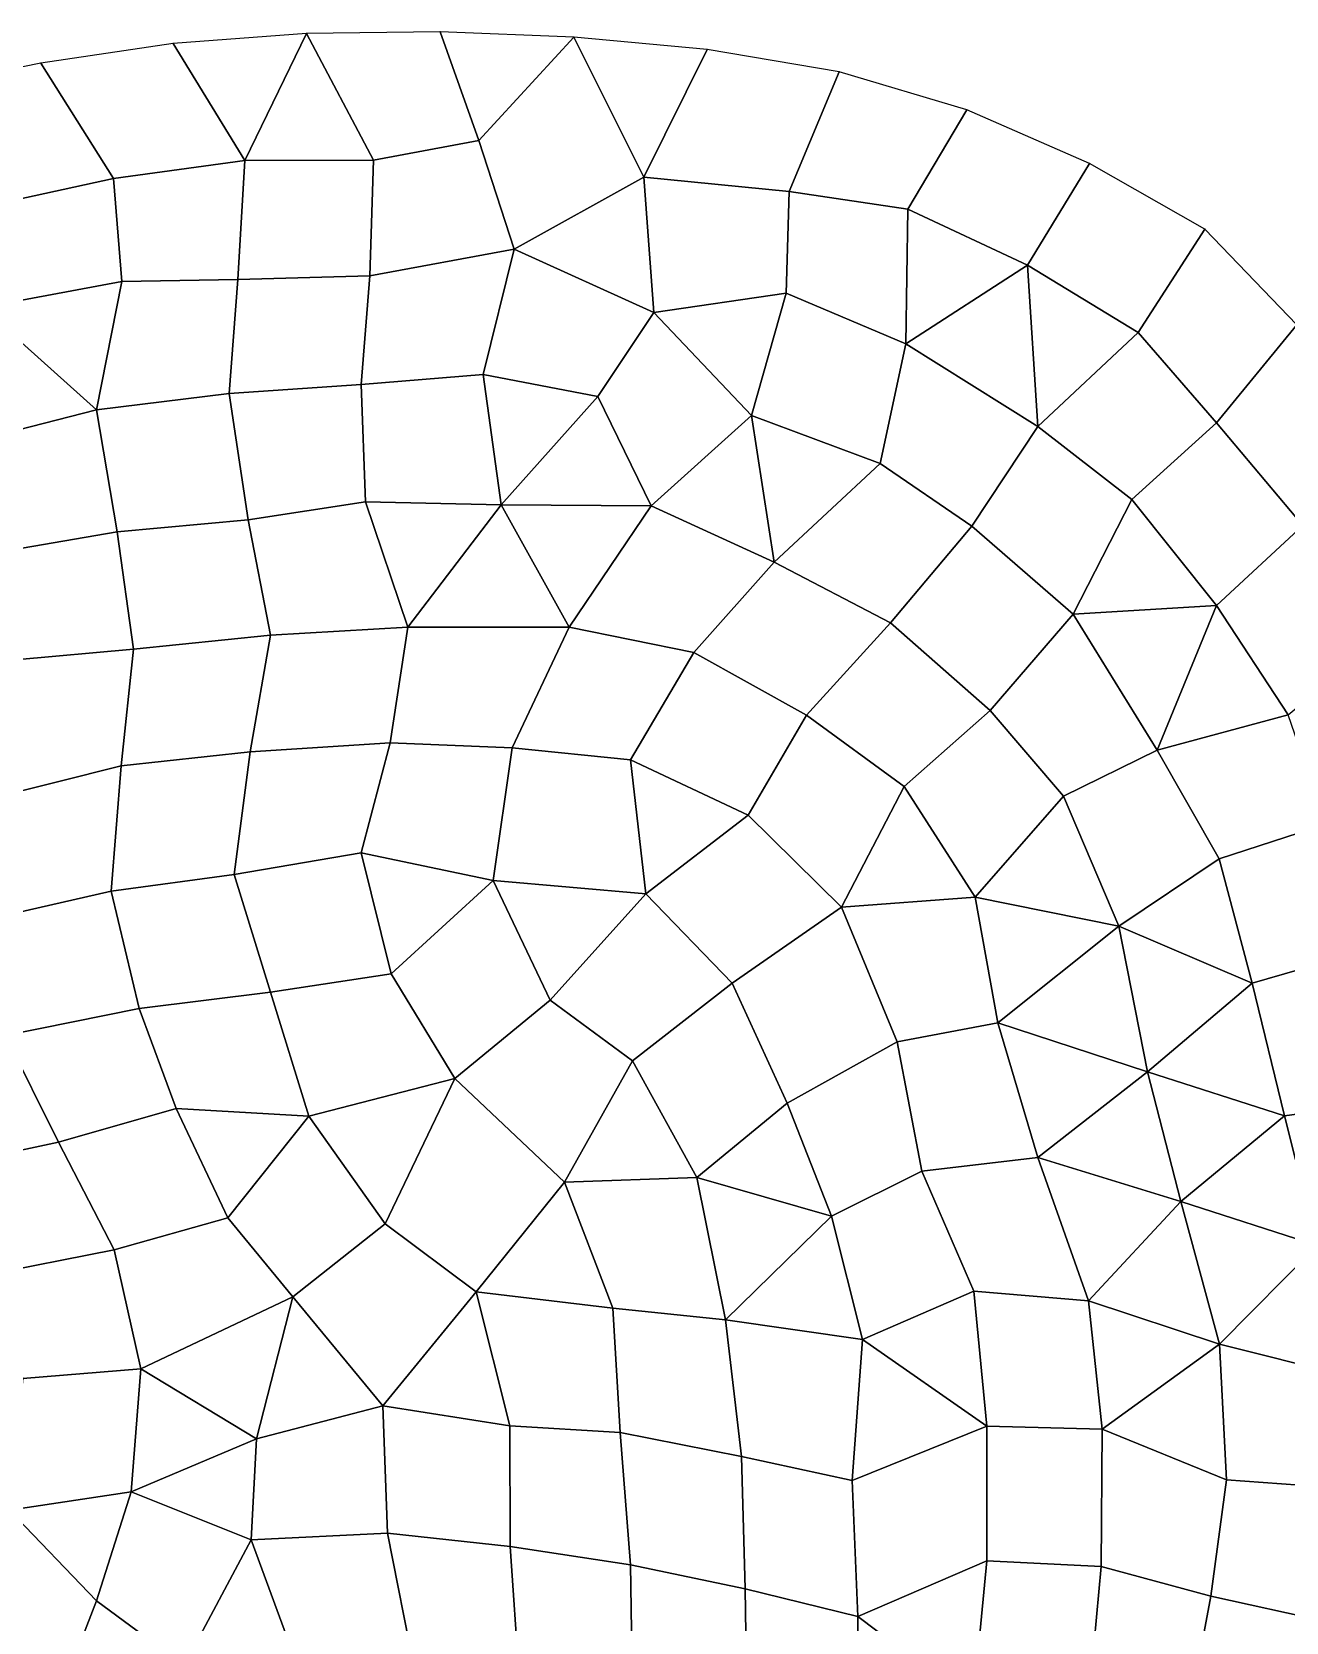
# Model space of a CAD drawing. Extents: x 727294 to 731543, y 8575035 to 8579824.
# Drawn here: x 729291.1 to 729478.5, y 8577331.1 to 8577568.9 of the extents above; entities that cross this region are included whole.
import ezdxf

# ---------------------------------------------------------------- set-up
doc = ezdxf.new("R2010")
doc.units = 0
for name, color, linetype in [('MESH_BOUND', 25, 'CONTINUOUS'), ('MESH_ELEMS', 250, 'CONTINUOUS'), ('MESH_NODES', 18, 'CONTINUOUS')]:
    doc.layers.add(name, color=color, linetype=linetype)

msp = doc.modelspace()

# ---------------------------------------------------------------- linework, layer by layer
at = {"layer": 'MESH_BOUND', "color": 25}
for points in [[(729312.16, 8577567.12, 38.17), (729292.39, 8577564.2, 38.17)], [(729332.1, 8577568.59, 38.17), (729312.16, 8577567.12, 38.17)], [(729352.09, 8577568.87, 38.17), (729332.1, 8577568.59, 38.17)], [(729372.07, 8577568.09, 38.17), (729352.09, 8577568.87, 38.17)], [(729391.98, 8577566.21, 38.17), (729372.07, 8577568.09, 38.17)], [(729411.68, 8577562.89, 38.17), (729391.98, 8577566.21, 38.17)], [(729292.39, 8577564.2, 38.17), (729272.8, 8577560.18, 38.17)], [(729430.8, 8577557.22, 38.17), (729411.68, 8577562.89, 38.17)], [(729449.11, 8577549.17, 38.17), (729430.8, 8577557.22, 38.17)], [(729466.35, 8577539.39, 38.17), (729449.11, 8577549.17, 38.17)], [(729480.11, 8577525.06, 38.17), (729466.35, 8577539.39, 38.17)]]:
    msp.add_polyline3d(points, dxfattribs=at)
at = {"layer": 'MESH_ELEMS', "color": 179}
for points in [[(729312.16, 8577567.12, 38.17), (729292.39, 8577564.2, 38.17), (729303.25, 8577546.94, 38.17), (729322.91, 8577549.62, 38.17)], [(729312.16, 8577567.12, 38.17), (729322.91, 8577549.62, 38.17), (729332.1, 8577568.59, 38.17), (729312.16, 8577567.12, 38.17)], [(729322.91, 8577549.62, 38.17), (729342.14, 8577549.69, 38.17), (729332.1, 8577568.59, 38.17), (729322.91, 8577549.62, 38.17)], [(729342.14, 8577549.69, 38.17), (729357.87, 8577552.61, 38.17), (729352.09, 8577568.87, 38.17), (729332.1, 8577568.59, 38.17)], [(729352.09, 8577568.87, 38.17), (729357.87, 8577552.61, 38.17), (729372.07, 8577568.09, 38.17), (729352.09, 8577568.87, 38.17)], [(729382.53, 8577547.13, 38.17), (729372.07, 8577568.09, 38.17), (729357.87, 8577552.61, 38.17), (729363.14, 8577536.37, 38.17)], [(729382.53, 8577547.13, 38.17), (729391.98, 8577566.21, 38.17), (729372.07, 8577568.09, 38.17), (729382.53, 8577547.13, 38.17)], [(729404.22, 8577545.02, 38.17), (729411.68, 8577562.89, 38.17), (729391.98, 8577566.21, 38.17), (729382.53, 8577547.13, 38.17)], [(729282.7, 8577542.45, 38.17), (729303.25, 8577546.94, 38.17), (729292.39, 8577564.2, 38.17), (729272.8, 8577560.18, 38.17)], [(729411.68, 8577562.89, 38.17), (729404.22, 8577545.02, 38.17), (729421.99, 8577542.37, 38.17), (729430.8, 8577557.22, 38.17)], [(729439.87, 8577533.98, 38.17), (729449.11, 8577549.17, 38.17), (729430.8, 8577557.22, 38.17), (729421.99, 8577542.37, 38.17)], [(729357.87, 8577552.61, 38.17), (729342.14, 8577549.69, 38.17), (729341.59, 8577532.39, 38.17), (729363.14, 8577536.37, 38.17)], [(729321.86, 8577531.82, 38.17), (729322.91, 8577549.62, 38.17), (729303.25, 8577546.94, 38.17), (729304.5, 8577531.53, 38.17)], [(729342.14, 8577549.69, 38.17), (729322.91, 8577549.62, 38.17), (729321.86, 8577531.82, 38.17), (729341.59, 8577532.39, 38.17)], [(729449.11, 8577549.17, 38.17), (729439.87, 8577533.98, 38.17), (729456.41, 8577523.92, 38.17), (729466.35, 8577539.39, 38.17)], [(729282.7, 8577542.45, 38.17), (729283.65, 8577527.66, 38.17), (729304.5, 8577531.53, 38.17), (729303.25, 8577546.94, 38.17)], [(729382.53, 8577547.13, 38.17), (729363.14, 8577536.37, 38.17), (729384, 8577526.91, 38.17), (729382.53, 8577547.13, 38.17)], [(729404.22, 8577545.02, 38.17), (729382.53, 8577547.13, 38.17), (729384, 8577526.91, 38.17), (729403.76, 8577529.81, 38.17)], [(729403.76, 8577529.81, 38.17), (729421.69, 8577522.23, 38.17), (729421.99, 8577542.37, 38.17), (729404.22, 8577545.02, 38.17)], [(729421.69, 8577522.23, 38.17), (729439.87, 8577533.98, 38.17), (729421.99, 8577542.37, 38.17), (729421.69, 8577522.23, 38.17)], [(729456.41, 8577523.92, 38.17), (729468.1, 8577510.44, 38.17), (729480.11, 8577525.06, 38.17), (729466.35, 8577539.39, 38.17)], [(729358.51, 8577517.64, 35.17), (729363.14, 8577536.37, 38.17), (729341.59, 8577532.39, 38.17), (729340.29, 8577516.14, 35.22)], [(729375.62, 8577514.37, 35.23), (729384, 8577526.91, 38.17), (729363.14, 8577536.37, 38.17), (729358.51, 8577517.64, 35.17)], [(729421.69, 8577522.23, 38.17), (729441.4, 8577509.89, 38.17), (729439.87, 8577533.98, 38.17), (729421.69, 8577522.23, 38.17)], [(729439.87, 8577533.98, 38.17), (729441.4, 8577509.89, 38.17), (729456.41, 8577523.92, 38.17), (729439.87, 8577533.98, 38.17)], [(729300.74, 8577512.37, 35.33), (729304.5, 8577531.53, 38.17), (729283.65, 8577527.66, 38.17), (729300.74, 8577512.37, 35.33)], [(729320.55, 8577514.79, 35.3), (729321.86, 8577531.82, 38.17), (729304.5, 8577531.53, 38.17), (729300.74, 8577512.37, 35.33)], [(729340.29, 8577516.14, 35.22), (729341.59, 8577532.39, 38.17), (729321.86, 8577531.82, 38.17), (729320.55, 8577514.79, 35.3)], [(729403.76, 8577529.81, 38.17), (729384, 8577526.91, 38.17), (729398.62, 8577511.52, 35.32), (729403.76, 8577529.81, 38.17)], [(729421.69, 8577522.23, 38.17), (729403.76, 8577529.81, 38.17), (729398.62, 8577511.52, 35.32), (729417.83, 8577504.35, 35.33)], [(729279.08, 8577506.85, 35.35), (729300.74, 8577512.37, 35.33), (729283.65, 8577527.66, 38.17), (729279.08, 8577506.85, 35.35)], [(729398.62, 8577511.52, 35.32), (729384, 8577526.91, 38.17), (729375.62, 8577514.37, 35.23), (729383.61, 8577497.99, 35.28)], [(729491.82, 8577508.94, 38.17), (729480.11, 8577525.06, 38.17), (729468.1, 8577510.44, 38.17), (729480.99, 8577495.08, 38.17)], [(729441.4, 8577509.89, 38.17), (729421.69, 8577522.23, 38.17), (729417.83, 8577504.35, 35.33), (729431.54, 8577494.98, 35.44)], [(729456.41, 8577523.92, 38.17), (729441.4, 8577509.89, 38.17), (729455.46, 8577498.96, 38.17), (729468.1, 8577510.44, 38.17)], [(729358.51, 8577517.64, 35.17), (729340.29, 8577516.14, 35.22), (729340.92, 8577498.6, 35.21), (729361.19, 8577498.17, 35.17)], [(729358.51, 8577517.64, 35.17), (729361.19, 8577498.17, 35.17), (729375.62, 8577514.37, 35.23), (729358.51, 8577517.64, 35.17)], [(729303.81, 8577494.1, 35.33), (729323.38, 8577495.94, 35.3), (729320.55, 8577514.79, 35.3), (729300.74, 8577512.37, 35.33)], [(729340.29, 8577516.14, 35.22), (729320.55, 8577514.79, 35.3), (729323.38, 8577495.94, 35.3), (729340.92, 8577498.6, 35.21)], [(729283.19, 8577490.57, 35.35), (729303.81, 8577494.1, 35.33), (729300.74, 8577512.37, 35.33), (729279.08, 8577506.85, 35.35)], [(729383.61, 8577497.99, 35.28), (729375.62, 8577514.37, 35.23), (729361.19, 8577498.17, 35.17), (729383.61, 8577497.99, 35.28)], [(729398.62, 8577511.52, 35.32), (729383.61, 8577497.99, 35.28), (729402, 8577489.57, 35.32), (729398.62, 8577511.52, 35.32)], [(729398.62, 8577511.52, 35.32), (729402, 8577489.57, 35.32), (729417.83, 8577504.35, 35.33), (729398.62, 8577511.52, 35.32)], [(729455.46, 8577498.96, 38.17), (729441.4, 8577509.89, 38.17), (729431.54, 8577494.98, 35.44), (729446.65, 8577481.83, 35.84)], [(729468.08, 8577483.12, 38.17), (729480.99, 8577495.08, 38.17), (729468.1, 8577510.44, 38.17), (729455.46, 8577498.96, 38.17)], [(729419.37, 8577480.5, 35.33), (729431.54, 8577494.98, 35.44), (729417.83, 8577504.35, 35.33), (729402, 8577489.57, 35.32)], [(729326.71, 8577478.67, 35.29), (729347.27, 8577479.88, 35.18), (729340.92, 8577498.6, 35.21), (729323.38, 8577495.94, 35.3)], [(729340.92, 8577498.6, 35.21), (729347.27, 8577479.88, 35.18), (729361.19, 8577498.17, 35.17), (729340.92, 8577498.6, 35.21)], [(729361.19, 8577498.17, 35.17), (729347.27, 8577479.88, 35.18), (729371.35, 8577479.89, 35.22), (729361.19, 8577498.17, 35.17)], [(729361.19, 8577498.17, 35.17), (729371.35, 8577479.89, 35.22), (729383.61, 8577497.99, 35.28), (729361.19, 8577498.17, 35.17)], [(729383.61, 8577497.99, 35.28), (729371.35, 8577479.89, 35.22), (729389.98, 8577476.09, 35.31), (729402, 8577489.57, 35.32)], [(729455.46, 8577498.96, 38.17), (729446.65, 8577481.83, 35.84), (729468.08, 8577483.12, 38.17), (729455.46, 8577498.96, 38.17)], [(729306.24, 8577476.59, 35.33), (729326.71, 8577478.67, 35.29), (729323.38, 8577495.94, 35.3), (729303.81, 8577494.1, 35.33)], [(729288.55, 8577474.98, 35.36), (729306.24, 8577476.59, 35.33), (729303.81, 8577494.1, 35.33), (729283.19, 8577490.57, 35.35)], [(729434.29, 8577467.41, 35.32), (729446.65, 8577481.83, 35.84), (729431.54, 8577494.98, 35.44), (729419.37, 8577480.5, 35.33)], [(729478.78, 8577466.75, 38.17), (729492.25, 8577477.93, 38.17), (729480.99, 8577495.08, 38.17), (729468.08, 8577483.12, 38.17)], [(729402, 8577489.57, 35.32), (729389.98, 8577476.09, 35.31), (729406.84, 8577466.73, 35.33), (729419.37, 8577480.5, 35.33)], [(729434.29, 8577467.41, 35.32), (729445.24, 8577454.59, 35.32), (729459.24, 8577461.49, 35.35), (729446.65, 8577481.83, 35.84)], [(729446.65, 8577481.83, 35.84), (729459.24, 8577461.49, 35.35), (729468.08, 8577483.12, 38.17), (729446.65, 8577481.83, 35.84)], [(729459.24, 8577461.49, 35.35), (729478.78, 8577466.75, 38.17), (729468.08, 8577483.12, 38.17), (729459.24, 8577461.49, 35.35)], [(729344.61, 8577462.59, 35.17), (729347.27, 8577479.88, 35.18), (729326.71, 8577478.67, 35.29), (729323.69, 8577461.25, 35.28)], [(729362.82, 8577461.84, 35.16), (729371.35, 8577479.89, 35.22), (729347.27, 8577479.88, 35.18), (729344.61, 8577462.59, 35.17)], [(729380.51, 8577460.06, 35.28), (729389.98, 8577476.09, 35.31), (729371.35, 8577479.89, 35.22), (729362.82, 8577461.84, 35.16)], [(729419.37, 8577480.5, 35.33), (729406.84, 8577466.73, 35.33), (729421.41, 8577456.05, 35.34), (729434.29, 8577467.41, 35.32)], [(729304.42, 8577459.16, 35.35), (729306.24, 8577476.59, 35.33), (729288.55, 8577474.98, 35.36), (729284.73, 8577454.23, 35.35)], [(729323.69, 8577461.25, 35.28), (729326.71, 8577478.67, 35.29), (729306.24, 8577476.59, 35.33), (729304.42, 8577459.16, 35.35)], [(729380.51, 8577460.06, 35.28), (729398.09, 8577451.77, 35.32), (729406.84, 8577466.73, 35.33), (729389.98, 8577476.09, 35.31)], [(729445.24, 8577454.59, 35.32), (729434.29, 8577467.41, 35.32), (729421.41, 8577456.05, 35.34), (729432.01, 8577439.53, 35.28)], [(729398.09, 8577451.77, 35.32), (729412.04, 8577438.04, 35.32), (729421.41, 8577456.05, 35.34), (729406.84, 8577466.73, 35.33)], [(729468.5, 8577445.23, 35.37), (729484.43, 8577450.45, 38.17), (729478.78, 8577466.75, 38.17), (729459.24, 8577461.49, 35.35)], [(729340.27, 8577446.16, 35.21), (729344.61, 8577462.59, 35.17), (729323.69, 8577461.25, 35.28), (729321.28, 8577442.91, 35.32)], [(729360.01, 8577442.03, 35.16), (729362.82, 8577461.84, 35.16), (729344.61, 8577462.59, 35.17), (729340.27, 8577446.16, 35.21)], [(729321.28, 8577442.91, 35.32), (729323.69, 8577461.25, 35.28), (729304.42, 8577459.16, 35.35), (729302.91, 8577440.39, 35.3)], [(729360.01, 8577442.03, 35.16), (729382.81, 8577440.02, 35.31), (729380.51, 8577460.06, 35.28), (729362.82, 8577461.84, 35.16)], [(729398.09, 8577451.77, 35.32), (729380.51, 8577460.06, 35.28), (729382.81, 8577440.02, 35.31), (729398.09, 8577451.77, 35.32)], [(729445.24, 8577454.59, 35.32), (729453.5, 8577435.2, 35.38), (729468.5, 8577445.23, 35.37), (729459.24, 8577461.49, 35.35)], [(729284.73, 8577454.23, 35.35), (729283.05, 8577435.9, 35.05), (729302.91, 8577440.39, 35.3), (729304.42, 8577459.16, 35.35)], [(729432.01, 8577439.53, 35.28), (729421.41, 8577456.05, 35.34), (729412.04, 8577438.04, 35.32), (729432.01, 8577439.53, 35.28)], [(729453.5, 8577435.2, 35.38), (729445.24, 8577454.59, 35.32), (729432.01, 8577439.53, 35.28), (729453.5, 8577435.2, 35.38)], [(729395.7, 8577426.64, 35.32), (729412.04, 8577438.04, 35.32), (729398.09, 8577451.77, 35.32), (729382.81, 8577440.02, 35.31)], [(729484.43, 8577450.45, 38.17), (729468.5, 8577445.23, 35.37), (729473.43, 8577426.65, 35.36), (729489.8, 8577431.4, 38.17)], [(729326.74, 8577425.32, 34.49), (729344.74, 8577428.04, 35.19), (729340.27, 8577446.16, 35.21), (729321.28, 8577442.91, 35.32)], [(729340.27, 8577446.16, 35.21), (729344.74, 8577428.04, 35.19), (729360.01, 8577442.03, 35.16), (729340.27, 8577446.16, 35.21)], [(729468.5, 8577445.23, 35.37), (729453.5, 8577435.2, 35.38), (729473.43, 8577426.65, 35.36), (729468.5, 8577445.23, 35.37)], [(729321.28, 8577442.91, 35.32), (729302.91, 8577440.39, 35.3), (729307.08, 8577422.88, 34.53), (729326.74, 8577425.32, 34.49)], [(729368.51, 8577424.11, 35.21), (729360.01, 8577442.03, 35.16), (729344.74, 8577428.04, 35.19), (729354.28, 8577412.41, 34.71)], [(729368.51, 8577424.11, 35.21), (729382.81, 8577440.02, 35.31), (729360.01, 8577442.03, 35.16), (729368.51, 8577424.11, 35.21)], [(729287.12, 8577418.82, 34.75), (729307.08, 8577422.88, 34.53), (729302.91, 8577440.39, 35.3), (729283.05, 8577435.9, 35.05)], [(729380.81, 8577415.06, 35.31), (729395.7, 8577426.64, 35.32), (729382.81, 8577440.02, 35.31), (729368.51, 8577424.11, 35.21)], [(729432.01, 8577439.53, 35.28), (729412.04, 8577438.04, 35.32), (729420.39, 8577417.91, 35.33), (729435.4, 8577420.72, 35.37)], [(729453.5, 8577435.2, 35.38), (729432.01, 8577439.53, 35.28), (729435.4, 8577420.72, 35.37), (729453.5, 8577435.2, 35.38)], [(729420.39, 8577417.91, 35.33), (729412.04, 8577438.04, 35.32), (729395.7, 8577426.64, 35.32), (729403.94, 8577408.73, 35.31)], [(729453.5, 8577435.2, 35.38), (729435.4, 8577420.72, 35.37), (729457.8, 8577413.41, 35.37), (729453.5, 8577435.2, 35.38)], [(729453.5, 8577435.2, 35.38), (729457.8, 8577413.41, 35.37), (729473.43, 8577426.65, 35.36), (729453.5, 8577435.2, 35.38)], [(729478.23, 8577406.84, 35.33), (729493.14, 8577408.85, 38.13), (729489.8, 8577431.4, 38.17), (729473.43, 8577426.65, 35.36)], [(729332.43, 8577406.8, 34.38), (729354.28, 8577412.41, 34.71), (729344.74, 8577428.04, 35.19), (729326.74, 8577425.32, 34.49)], [(729380.81, 8577415.06, 35.31), (729390.45, 8577397.63, 35.3), (729403.94, 8577408.73, 35.31), (729395.7, 8577426.64, 35.32)], [(729473.43, 8577426.65, 35.36), (729457.8, 8577413.41, 35.37), (729478.23, 8577406.84, 35.33), (729473.43, 8577426.65, 35.36)], [(729312.63, 8577407.9, 34.42), (729332.43, 8577406.8, 34.38), (729326.74, 8577425.32, 34.49), (729307.08, 8577422.88, 34.53)], [(729295.04, 8577402.9, 34.4), (729312.63, 8577407.9, 34.42), (729307.08, 8577422.88, 34.53), (729287.12, 8577418.82, 34.75)], [(729370.68, 8577396.9, 34.72), (729380.81, 8577415.06, 35.31), (729368.51, 8577424.11, 35.21), (729354.28, 8577412.41, 34.71)], [(729424.08, 8577398.55, 35.34), (729441.37, 8577400.59, 35.32), (729435.4, 8577420.72, 35.37), (729420.39, 8577417.91, 35.33)], [(729435.4, 8577420.72, 35.37), (729441.37, 8577400.59, 35.32), (729457.8, 8577413.41, 35.37), (729435.4, 8577420.72, 35.37)], [(729275.71, 8577398.76, 34.46), (729295.04, 8577402.9, 34.4), (729287.12, 8577418.82, 34.75), (729267.69, 8577414.39, 34.73)], [(729424.08, 8577398.55, 35.34), (729420.39, 8577417.91, 35.33), (729403.94, 8577408.73, 35.31), (729410.54, 8577391.85, 35.34)], [(729380.81, 8577415.06, 35.31), (729370.68, 8577396.9, 34.72), (729390.45, 8577397.63, 35.3), (729380.81, 8577415.06, 35.31)], [(729354.28, 8577412.41, 34.71), (729332.43, 8577406.8, 34.38), (729343.87, 8577390.68, 34.34), (729354.28, 8577412.41, 34.71)], [(729343.87, 8577390.68, 34.34), (729357.48, 8577380.54, 34.33), (729370.68, 8577396.9, 34.72), (729354.28, 8577412.41, 34.71)], [(729462.76, 8577394.01, 35.27), (729457.8, 8577413.41, 35.37), (729441.37, 8577400.59, 35.32), (729462.76, 8577394.01, 35.27)], [(729462.76, 8577394.01, 35.27), (729478.23, 8577406.84, 35.33), (729457.8, 8577413.41, 35.37), (729462.76, 8577394.01, 35.27)], [(729312.63, 8577407.9, 34.42), (729295.04, 8577402.9, 34.4), (729303.38, 8577386.81, 34.24), (729320.36, 8577391.56, 34.31)], [(729312.63, 8577407.9, 34.42), (729320.36, 8577391.56, 34.31), (729332.43, 8577406.8, 34.38), (729312.63, 8577407.9, 34.42)], [(729403.94, 8577408.73, 35.31), (729390.45, 8577397.63, 35.3), (729410.54, 8577391.85, 35.34), (729403.94, 8577408.73, 35.31)], [(729493.14, 8577408.85, 38.13), (729478.23, 8577406.84, 35.33), (729483.15, 8577387.43, 35.22), (729499.69, 8577392.46, 38.17)], [(729343.87, 8577390.68, 34.34), (729332.43, 8577406.8, 34.38), (729320.36, 8577391.56, 34.31), (729330.05, 8577379.79, 34.31)], [(729478.23, 8577406.84, 35.33), (729462.76, 8577394.01, 35.27), (729483.15, 8577387.43, 35.22), (729478.23, 8577406.84, 35.33)], [(729283.63, 8577382.91, 34.33), (729303.38, 8577386.81, 34.24), (729295.04, 8577402.9, 34.4), (729275.71, 8577398.76, 34.46)], [(729441.37, 8577400.59, 35.32), (729424.08, 8577398.55, 35.34), (729431.82, 8577380.63, 35.2), (729448.96, 8577379.16, 35.19)], [(729448.96, 8577379.16, 35.19), (729462.76, 8577394.01, 35.27), (729441.37, 8577400.59, 35.32), (729448.96, 8577379.16, 35.19)], [(729431.82, 8577380.63, 35.2), (729424.08, 8577398.55, 35.34), (729410.54, 8577391.85, 35.34), (729415.17, 8577373.37, 34.91)], [(729357.48, 8577380.54, 34.33), (729377.89, 8577378.09, 34.35), (729370.68, 8577396.9, 34.72), (729357.48, 8577380.54, 34.33)], [(729377.89, 8577378.09, 34.35), (729394.73, 8577376.34, 34.86), (729390.45, 8577397.63, 35.3), (729370.68, 8577396.9, 34.72)], [(729394.73, 8577376.34, 34.86), (729410.54, 8577391.85, 35.34), (729390.45, 8577397.63, 35.3), (729394.73, 8577376.34, 34.86)], [(729448.96, 8577379.16, 35.19), (729468.53, 8577372.69, 35.17), (729462.76, 8577394.01, 35.27), (729448.96, 8577379.16, 35.19)], [(729483.15, 8577387.43, 35.22), (729462.76, 8577394.01, 35.27), (729468.53, 8577372.69, 35.17), (729483.15, 8577387.43, 35.22)], [(729307.36, 8577368.99, 34.28), (729330.05, 8577379.79, 34.31), (729320.36, 8577391.56, 34.31), (729303.38, 8577386.81, 34.24)], [(729394.73, 8577376.34, 34.86), (729415.17, 8577373.37, 34.91), (729410.54, 8577391.85, 35.34), (729394.73, 8577376.34, 34.86)], [(729343.5, 8577363.47, 34.31), (729357.48, 8577380.54, 34.33), (729343.87, 8577390.68, 34.34), (729330.05, 8577379.79, 34.31)], [(729303.38, 8577386.81, 34.24), (729283.63, 8577382.91, 34.33), (729289.72, 8577367.54, 34.29), (729307.36, 8577368.99, 34.28)], [(729487.04, 8577368.08, 35.17), (729483.15, 8577387.43, 35.22), (729468.53, 8577372.69, 35.17), (729487.04, 8577368.08, 35.17)], [(729330.05, 8577379.79, 34.31), (729307.36, 8577368.99, 34.28), (729324.65, 8577358.56, 34.28), (729330.05, 8577379.79, 34.31)], [(729330.05, 8577379.79, 34.31), (729324.65, 8577358.56, 34.28), (729343.5, 8577363.47, 34.31), (729330.05, 8577379.79, 34.31)], [(729357.48, 8577380.54, 34.33), (729343.5, 8577363.47, 34.31), (729362.49, 8577360.5, 34.31), (729357.48, 8577380.54, 34.33)], [(729377.89, 8577378.09, 34.35), (729357.48, 8577380.54, 34.33), (729362.49, 8577360.5, 34.31), (729378.98, 8577359.5, 34.44)], [(729431.82, 8577380.63, 35.2), (729415.17, 8577373.37, 34.91), (729433.79, 8577360.45, 34.77), (729431.82, 8577380.63, 35.2)], [(729433.79, 8577360.45, 34.77), (729451.01, 8577360.01, 34.86), (729448.96, 8577379.16, 35.19), (729431.82, 8577380.63, 35.2)], [(729448.96, 8577379.16, 35.19), (729451.01, 8577360.01, 34.86), (729468.53, 8577372.69, 35.17), (729448.96, 8577379.16, 35.19)], [(729378.98, 8577359.5, 34.44), (729397.09, 8577355.9, 34.48), (729394.73, 8577376.34, 34.86), (729377.89, 8577378.09, 34.35)], [(729415.17, 8577373.37, 34.91), (729394.73, 8577376.34, 34.86), (729397.09, 8577355.9, 34.48), (729413.65, 8577352.34, 34.52)], [(729415.17, 8577373.37, 34.91), (729413.65, 8577352.34, 34.52), (729433.79, 8577360.45, 34.77), (729415.17, 8577373.37, 34.91)], [(729451.01, 8577360.01, 34.86), (729469.6, 8577352.44, 35.13), (729468.53, 8577372.69, 35.17), (729451.01, 8577360.01, 34.86)], [(729487.04, 8577368.08, 35.17), (729468.53, 8577372.69, 35.17), (729469.6, 8577352.44, 35.13), (729486.03, 8577351.24, 35.19)], [(729305.9, 8577350.63, 34.21), (729307.36, 8577368.99, 34.28), (729289.72, 8577367.54, 34.29), (729287.72, 8577347.88, 34.12)], [(729305.9, 8577350.63, 34.21), (729324.65, 8577358.56, 34.28), (729307.36, 8577368.99, 34.28), (729305.9, 8577350.63, 34.21)], [(729324.65, 8577358.56, 34.28), (729323.83, 8577343.47, 34.15), (729344.21, 8577344.45, 34.2), (729343.5, 8577363.47, 34.31)], [(729362.49, 8577360.5, 34.31), (729343.5, 8577363.47, 34.31), (729344.21, 8577344.45, 34.2), (729362.54, 8577342.47, 34.18)], [(729378.98, 8577359.5, 34.44), (729362.49, 8577360.5, 34.31), (729362.54, 8577342.47, 34.18), (729380.53, 8577339.73, 34.03)], [(729413.65, 8577352.34, 34.52), (729414.47, 8577332, 34.08), (729433.79, 8577340.31, 34.4), (729433.79, 8577360.45, 34.77)], [(729450.86, 8577339.47, 34.49), (729451.01, 8577360.01, 34.86), (729433.79, 8577360.45, 34.77), (729433.79, 8577340.31, 34.4)], [(729469.6, 8577352.44, 35.13), (729451.01, 8577360.01, 34.86), (729450.86, 8577339.47, 34.49), (729467.24, 8577335.04, 34.79)], [(729323.83, 8577343.47, 34.15), (729324.65, 8577358.56, 34.28), (729305.9, 8577350.63, 34.21), (729323.83, 8577343.47, 34.15)], [(729380.53, 8577339.73, 34.03), (729397.65, 8577336.1, 34.06), (729397.09, 8577355.9, 34.48), (729378.98, 8577359.5, 34.44)], [(729397.65, 8577336.1, 34.06), (729414.47, 8577332, 34.08), (729413.65, 8577352.34, 34.52), (729397.09, 8577355.9, 34.48)], [(729305.9, 8577350.63, 34.21), (729287.72, 8577347.88, 34.12), (729300.72, 8577334.32, 34.09), (729305.9, 8577350.63, 34.21)], [(729300.72, 8577334.32, 34.09), (729313.82, 8577324.66, 34.11), (729323.83, 8577343.47, 34.15), (729305.9, 8577350.63, 34.21)], [(729467.24, 8577335.04, 34.79), (729484.43, 8577331.24, 34.87), (729486.03, 8577351.24, 35.19), (729469.6, 8577352.44, 35.13)], [(729280.18, 8577329.03, 34.11), (729293.35, 8577315.24, 34.07), (729300.72, 8577334.32, 34.09), (729287.72, 8577347.88, 34.12)], [(729323.83, 8577343.47, 34.15), (729313.82, 8577324.66, 34.11), (729330.71, 8577324.78, 34.12), (729323.83, 8577343.47, 34.15)], [(729330.71, 8577324.78, 34.12), (729348.25, 8577324.02, 34.13), (729344.21, 8577344.45, 34.2), (729323.83, 8577343.47, 34.15)], [(729348.25, 8577324.02, 34.13), (729363.88, 8577322.83, 34.14), (729362.54, 8577342.47, 34.18), (729344.21, 8577344.45, 34.2)], [(729363.88, 8577322.83, 34.14), (729380.84, 8577320.1, 34.02), (729380.53, 8577339.73, 34.03), (729362.54, 8577342.47, 34.18)], [(729380.84, 8577320.1, 34.02), (729397.96, 8577316.14, 33.94), (729397.65, 8577336.1, 34.06), (729380.53, 8577339.73, 34.03)], [(729433.79, 8577340.31, 34.4), (729414.47, 8577332, 34.08), (729431.71, 8577319, 33.91), (729433.79, 8577340.31, 34.4)], [(729433.79, 8577340.31, 34.4), (729431.71, 8577319, 33.91), (729449.13, 8577320.54, 34.1), (729450.86, 8577339.47, 34.49)], [(729449.13, 8577320.54, 34.1), (729464.02, 8577317.75, 34.45), (729467.24, 8577335.04, 34.79), (729450.86, 8577339.47, 34.49)], [(729313.82, 8577324.66, 34.11), (729300.72, 8577334.32, 34.09), (729293.35, 8577315.24, 34.07), (729313.82, 8577324.66, 34.11)], [(729414.47, 8577332, 34.08), (729397.65, 8577336.1, 34.06), (729397.96, 8577316.14, 33.94), (729414.34, 8577312.67, 33.85)], [(729464.02, 8577317.75, 34.45), (729485.9, 8577310.35, 34.52), (729484.43, 8577331.24, 34.87), (729467.24, 8577335.04, 34.79)], [(729414.34, 8577312.67, 33.85), (729431.71, 8577319, 33.91), (729414.47, 8577332, 34.08), (729414.34, 8577312.67, 33.85)]]:
    msp.add_3dface(points, dxfattribs=at)
at = {"layer": 'MESH_NODES', "color": 18}
for p in [(729312.16, 8577567.12, 38.17), (729332.1, 8577568.59, 38.17), (729352.09, 8577568.87, 38.17), (729372.07, 8577568.09, 38.17), (729391.98, 8577566.21, 38.17), (729292.39, 8577564.2, 38.17), (729411.68, 8577562.89, 38.17), (729430.8, 8577557.22, 38.17), (729357.87, 8577552.61, 38.17), (729322.91, 8577549.62, 38.17), (729342.14, 8577549.69, 38.17), (729449.11, 8577549.17, 38.17), (729303.25, 8577546.94, 38.17), (729382.53, 8577547.13, 38.17), (729404.22, 8577545.02, 38.17), (729421.99, 8577542.37, 38.17), (729466.35, 8577539.39, 38.17), (729363.14, 8577536.37, 38.17), (729439.87, 8577533.98, 38.17), (729304.5, 8577531.53, 38.17), (729321.86, 8577531.82, 38.17), (729341.59, 8577532.39, 38.17), (729403.76, 8577529.81, 38.17), (729384, 8577526.91, 38.17), (729421.69, 8577522.23, 38.17), (729456.41, 8577523.92, 38.17), (729358.51, 8577517.64, 35.17), (729320.55, 8577514.79, 35.3), (729340.29, 8577516.14, 35.22), (729300.74, 8577512.37, 35.33), (729375.62, 8577514.37, 35.23), (729398.62, 8577511.52, 35.32), (729441.4, 8577509.89, 38.17), (729468.1, 8577510.44, 38.17), (729417.83, 8577504.35, 35.33), (729340.92, 8577498.6, 35.21), (729361.19, 8577498.17, 35.17), (729383.61, 8577497.99, 35.28), (729455.46, 8577498.96, 38.17), (729323.38, 8577495.94, 35.3), (729303.81, 8577494.1, 35.33), (729431.54, 8577494.98, 35.44), (729402, 8577489.57, 35.32), (729446.65, 8577481.83, 35.84), (729468.08, 8577483.12, 38.17), (729347.27, 8577479.88, 35.18), (729371.35, 8577479.89, 35.22), (729419.37, 8577480.5, 35.33), (729306.24, 8577476.59, 35.33), (729326.71, 8577478.67, 35.29), (729389.98, 8577476.09, 35.31), (729434.29, 8577467.41, 35.32), (729406.84, 8577466.73, 35.33), (729344.61, 8577462.59, 35.17), (729323.69, 8577461.25, 35.28), (729362.82, 8577461.84, 35.16), (729380.51, 8577460.06, 35.28), (729459.24, 8577461.49, 35.35), (729304.42, 8577459.16, 35.35), (729421.41, 8577456.05, 35.34), (729445.24, 8577454.59, 35.32), (729398.09, 8577451.77, 35.32), (729340.27, 8577446.16, 35.21), (729468.5, 8577445.23, 35.37), (729321.28, 8577442.91, 35.32), (729360.01, 8577442.03, 35.16), (729302.91, 8577440.39, 35.3), (729382.81, 8577440.02, 35.31), (729432.01, 8577439.53, 35.28), (729412.04, 8577438.04, 35.32), (729453.5, 8577435.2, 35.38), (729344.74, 8577428.04, 35.19), (729395.7, 8577426.64, 35.32), (729473.43, 8577426.65, 35.36), (729326.74, 8577425.32, 34.49), (729307.08, 8577422.88, 34.53), (729368.51, 8577424.11, 35.21), (729435.4, 8577420.72, 35.37), (729420.39, 8577417.91, 35.33), (729380.81, 8577415.06, 35.31), (729354.28, 8577412.41, 34.71), (729457.8, 8577413.41, 35.37), (729312.63, 8577407.9, 34.42), (729403.94, 8577408.73, 35.31), (729332.43, 8577406.8, 34.38), (729478.23, 8577406.84, 35.33), (729295.04, 8577402.9, 34.4), (729441.37, 8577400.59, 35.32), (729424.08, 8577398.55, 35.34), (729370.68, 8577396.9, 34.72), (729390.45, 8577397.63, 35.3), (729462.76, 8577394.01, 35.27), (729320.36, 8577391.56, 34.31), (729410.54, 8577391.85, 35.34), (729343.87, 8577390.68, 34.34), (729303.38, 8577386.81, 34.24), (729330.05, 8577379.79, 34.31), (729357.48, 8577380.54, 34.33), (729431.82, 8577380.63, 35.2), (729448.96, 8577379.16, 35.19), (729377.89, 8577378.09, 34.35), (729394.73, 8577376.34, 34.86), (729415.17, 8577373.37, 34.91), (729468.53, 8577372.69, 35.17), (729307.36, 8577368.99, 34.28), (729343.5, 8577363.47, 34.31), (729362.49, 8577360.5, 34.31), (729433.79, 8577360.45, 34.77), (729451.01, 8577360.01, 34.86), (729324.65, 8577358.56, 34.28), (729378.98, 8577359.5, 34.44), (729397.09, 8577355.9, 34.48), (729305.9, 8577350.63, 34.21), (729413.65, 8577352.34, 34.52), (729469.6, 8577352.44, 35.13), (729323.83, 8577343.47, 34.15), (729344.21, 8577344.45, 34.2), (729362.54, 8577342.47, 34.18), (729380.53, 8577339.73, 34.03), (729433.79, 8577340.31, 34.4), (729450.86, 8577339.47, 34.49), (729300.72, 8577334.32, 34.09), (729397.65, 8577336.1, 34.06), (729467.24, 8577335.04, 34.79), (729414.47, 8577332, 34.08)]:
    msp.add_point(p, dxfattribs=at)

doc.saveas('drawing.dxf')
